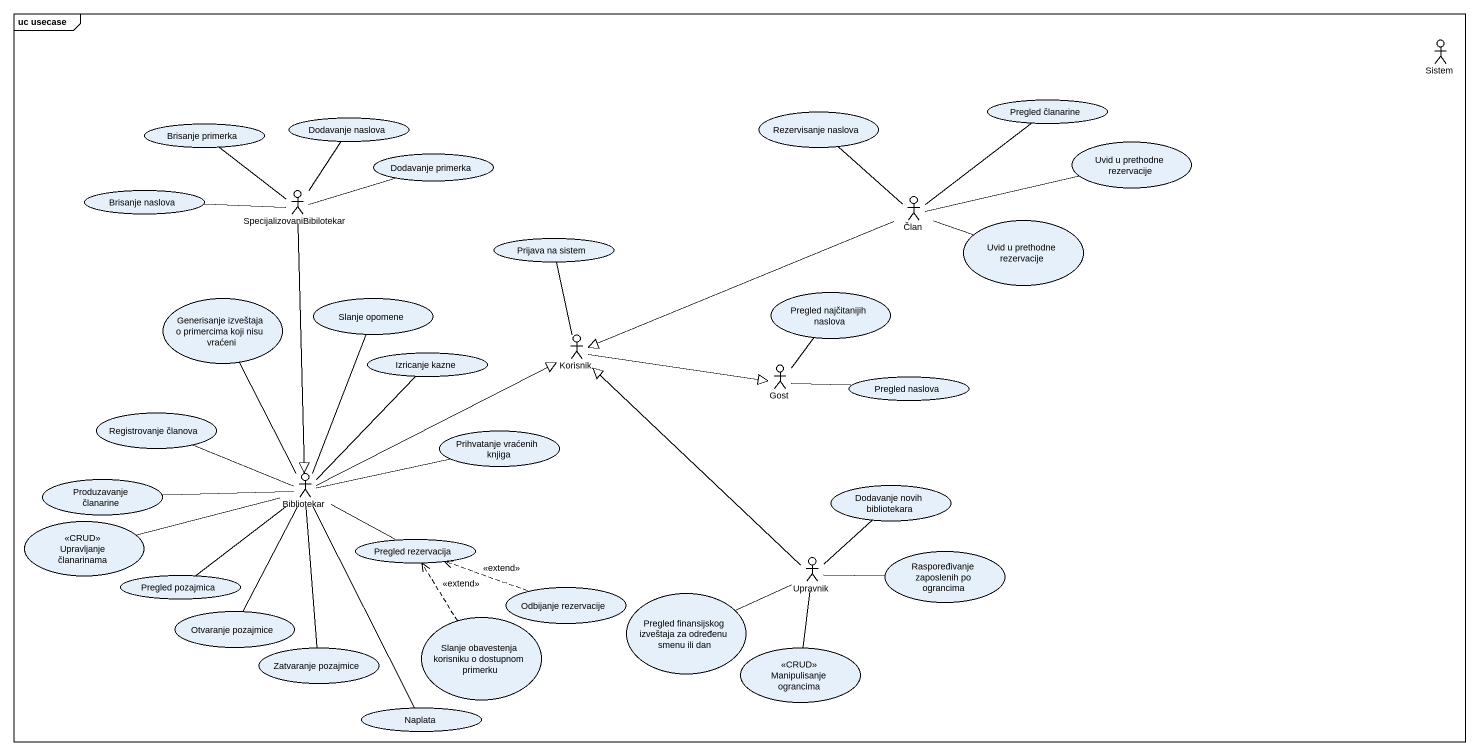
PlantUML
@startuml
mainframe uc usecase
actor Sistem
usecase "Brisanje primerka" as Brisanje_primerka
usecase "Dodavanje naslova" as Dodavanje_naslova
usecase "Rezervisanje naslova" as Rezervisanje_naslova
usecase "Pregled članarine" as Pregled_članarine
usecase "Dodavanje primerka" as Dodavanje_primerka
usecase "Uvid u prethodne rezervacije" as Uvid_u_prethodne_rezervacije
usecase "Brisanje naslova" as Brisanje_naslova
actor SpecijalizovaniBibilotekar
actor Član
usecase "Prijava na sistem" as Prijava_na_sistem
usecase "Uvid u prethodne rezervacije" as Uvid_u_prethodne_rezervacije_2
usecase "Generisanje izveštaja o primercima koji nisu vraćeni" as Generisanje_izveštaja_o
usecase "Slanje opomene" as Slanje_opomene
usecase "Pregled najčitanijih naslova" as Pregled_najčitanijih_naslova
usecase "Izricanje kazne" as Izricanje_kazne
actor Korisnik
actor Gost
usecase "Pregled naslova" as Pregled_naslova
usecase "Registrovanje članova" as Registrovanje_članova
usecase "Prihvatanje vraćenih knjiga" as Prihvatanje_vraćenih_knjiga
usecase "Produzavanje članarine" as Produzavanje_članarine
actor Bibliotekar
usecase "Dodavanje novih bibliotekara" as Dodavanje_novih_bibliotekara
usecase "Upravljanje članarinama" as Upravljanje_članarinama <<CRUD>>
usecase "Pregled rezervacija" as Pregled_rezervacija
usecase "Pregled pozajmica" as Pregled_pozajmica
usecase "Odbijanje rezervacije" as Odbijanje_rezervacije
actor Upravnik
usecase "Raspoređivanje zaposlenih po ograncima" as Raspoređivanje_zaposlenih
usecase "Otvaranje pozajmice" as Otvaranje_pozajmice
usecase "Slanje obavestenja korisniku o dostupnom primerku" as Slanje_obavestenja
usecase "Pregled finansijskog izveštaja za određenu smenu ili dan" as Pregled_finansijskog
usecase "Zatvaranje pozajmice" as Zatvaranje_pozajmice
usecase "Manipulisanje ograncima" as Manipulisanje_ograncima <<CRUD>>
usecase Naplata
Brisanje_primerka -- SpecijalizovaniBibilotekar
Dodavanje_naslova -- SpecijalizovaniBibilotekar
Rezervisanje_naslova -- Član
Pregled_članarine -- Član
Dodavanje_primerka -left- SpecijalizovaniBibilotekar
Uvid_u_prethodne_rezervacije -left- Član
Brisanje_naslova -right- SpecijalizovaniBibilotekar
SpecijalizovaniBibilotekar --|> Bibliotekar
Član -left-|> Korisnik
Prijava_na_sistem -- Korisnik
Uvid_u_prethodne_rezervacije_2 -left- Član
Generisanje_izveštaja_o -- Bibliotekar
Slanje_opomene -- Bibliotekar
Pregled_najčitanijih_naslova -- Gost
Izricanje_kazne -- Bibliotekar
Korisnik -right-|> Gost
Pregled_naslova -left- Gost
Registrovanje_članova -right- Bibliotekar
Prihvatanje_vraćenih_knjiga -left- Bibliotekar
Produzavanje_članarine -right- Bibliotekar
Bibliotekar -right-|> Korisnik
Dodavanje_novih_bibliotekara -- Upravnik
Upravljanje_članarinama -right- Bibliotekar
Pregled_rezervacija -left- Bibliotekar
Pregled_pozajmica -up- Bibliotekar
Odbijanje_rezervacije .left.> Pregled_rezervacija : <<extend>>
Upravnik -up-|> Korisnik
Raspoređivanje_zaposlenih -left- Upravnik
Otvaranje_pozajmice -up- Bibliotekar
Slanje_obavestenja .up.> Pregled_rezervacija : <<extend>>
Pregled_finansijskog -right- Upravnik
Zatvaranje_pozajmice -up- Bibliotekar
Manipulisanje_ograncima -up- Upravnik
Naplata -up- Bibliotekar
@enduml
